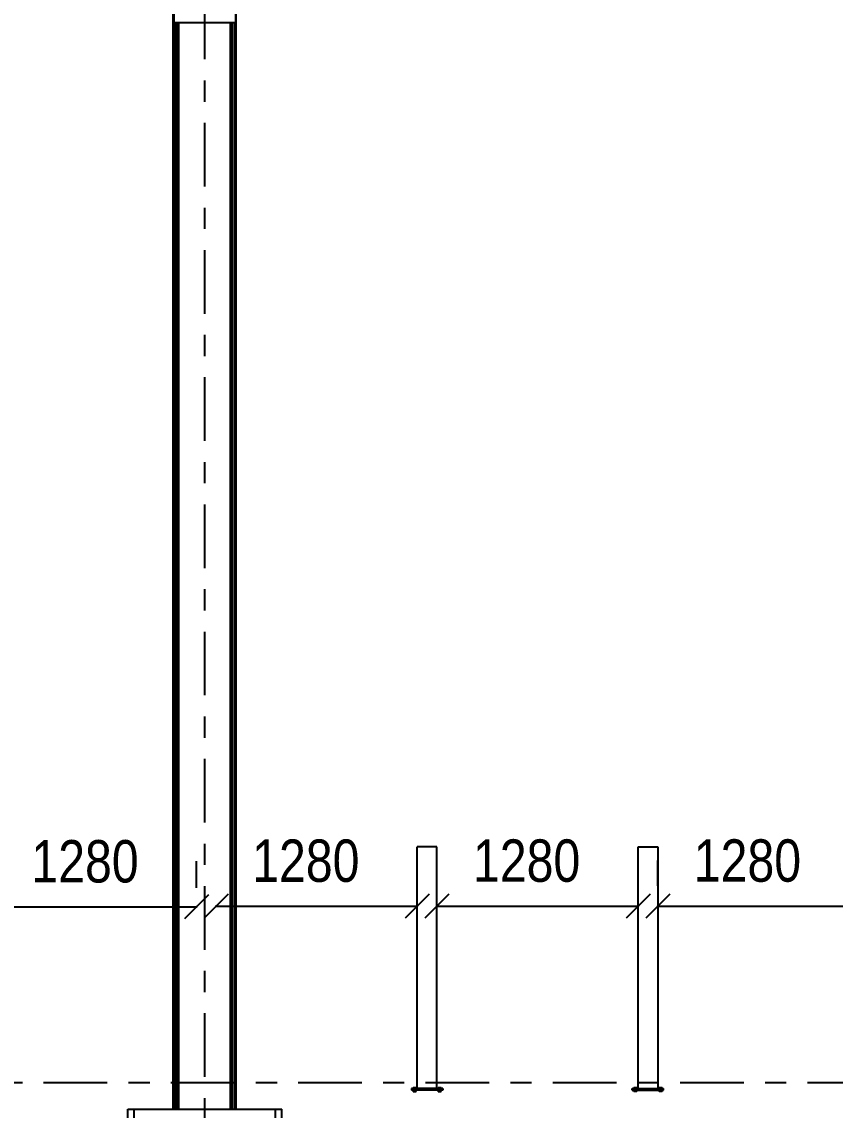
# Model space of a CAD drawing. Header units: millimetres. Extents: x 914 to 1731, y -85 to 465.
# Drawn here: x 1146.2 to 1184.5, y 367.6 to 418.9 of the extents above; entities that cross this region are included whole.
import ezdxf

# ---------------------------------------------------------------- set-up
doc = ezdxf.new("R2010")
doc.units = ezdxf.units.MM
doc.linetypes.add('XKITLINE00', pattern=[0])
doc.linetypes.add('XKITLINE03', pattern=[6, 3, -1, 1, -1])
for name, color, linetype, lineweight in [('Bolt', 1, 'Continuous', 0), ('S033M_GRID-STRUCT', 1, 'Continuous', 0), ('S060M_DIMENSION', 6, 'Continuous', 0), ('S281M_STEEL-COL', 3, 'Continuous', 0)]:
    doc.layers.add(name, color=color, linetype=linetype, lineweight=lineweight)
doc.styles.add('COMIC_SANS_MS', font='comic.ttf')

msp = doc.modelspace()

# ---------------------------------------------------------------- linework, layer by layer
at = {"layer": 'Bolt', "linetype": 'XKITLINE00', "lineweight": 25}
for p, q in [((1164.645, 368.614), (1164.645, 368.673)), ((1164.645, 368.673), (1164.785, 368.673)), ((1164.645, 368.614), (1164.645, 368.673)), ((1164.645, 368.673), (1164.785, 368.673)), ((1164.645, 368.614), (1164.645, 368.673)), ((1164.645, 368.673), (1164.785, 368.673)), ((1164.645, 368.614), (1164.645, 368.673)), ((1164.645, 368.673), (1164.785, 368.673)), ((1164.645, 368.614), (1164.645, 368.673)), ((1164.645, 368.673), (1164.785, 368.673)), ((1164.645, 368.614), (1164.645, 368.673)), ((1164.645, 368.673), (1164.785, 368.673)), ((1164.645, 368.614), (1164.645, 368.673)), ((1164.645, 368.673), (1164.785, 368.673)), ((1164.645, 368.614), (1164.645, 368.673)), ((1164.645, 368.673), (1164.785, 368.673)), ((1164.645, 368.614), (1164.645, 368.673)), ((1164.645, 368.673), (1164.785, 368.673)), ((1164.645, 368.614), (1164.645, 368.673)), ((1164.645, 368.673), (1164.785, 368.673)), ((1164.645, 368.614), (1164.645, 368.673)), ((1164.645, 368.673), (1164.785, 368.673)), ((1164.645, 368.614), (1164.645, 368.673)), ((1164.645, 368.673), (1164.785, 368.673)), ((1164.645, 368.614), (1164.645, 368.673)), ((1164.645, 368.673), (1164.785, 368.673)), ((1164.645, 368.614), (1164.645, 368.673)), ((1164.645, 368.673), (1164.785, 368.673)), ((1164.645, 368.614), (1164.645, 368.673)), ((1164.645, 368.673), (1164.785, 368.673)), ((1164.645, 368.614), (1164.645, 368.673)), ((1164.645, 368.673), (1164.785, 368.673)), ((1164.645, 368.614), (1164.645, 368.673)), ((1164.645, 368.673), (1164.785, 368.673)), ((1164.645, 368.614), (1164.645, 368.673)), ((1164.645, 368.673), (1164.785, 368.673)), ((1164.645, 368.614), (1164.645, 368.673)), ((1164.645, 368.673), (1164.785, 368.673)), ((1164.645, 368.614), (1164.645, 368.673)), ((1164.645, 368.673), (1164.785, 368.673)), ((1164.645, 368.614), (1164.645, 368.673)), ((1164.645, 368.673), (1164.785, 368.673)), ((1164.645, 368.614), (1164.645, 368.673)), ((1164.645, 368.673), (1164.785, 368.673)), ((1164.715, 368.614), (1164.715, 368.673)), ((1164.715, 368.614), (1164.715, 368.673)), ((1164.715, 368.614), (1164.715, 368.673)), ((1164.715, 368.614), (1164.715, 368.673)), ((1164.715, 368.614), (1164.715, 368.673)), ((1164.715, 368.614), (1164.715, 368.673)), ((1164.715, 368.614), (1164.715, 368.673)), ((1164.715, 368.614), (1164.715, 368.673)), ((1164.715, 368.614), (1164.715, 368.673)), ((1164.715, 368.614), (1164.715, 368.673)), ((1164.715, 368.614), (1164.715, 368.673)), ((1164.715, 368.614), (1164.715, 368.673)), ((1164.715, 368.614), (1164.715, 368.673)), ((1164.715, 368.614), (1164.715, 368.673)), ((1164.715, 368.614), (1164.715, 368.673)), ((1164.715, 368.614), (1164.715, 368.673)), ((1164.715, 368.614), (1164.715, 368.673)), ((1164.715, 368.614), (1164.715, 368.673)), ((1164.715, 368.614), (1164.715, 368.673)), ((1164.715, 368.614), (1164.715, 368.673)), ((1164.715, 368.614), (1164.715, 368.673)), ((1164.715, 368.614), (1164.715, 368.673)), ((1164.785, 368.614), (1164.785, 368.673)), ((1164.785, 368.614), (1164.785, 368.673)), ((1164.785, 368.614), (1164.785, 368.673)), ((1164.785, 368.614), (1164.785, 368.673)), ((1164.785, 368.614), (1164.785, 368.673)), ((1164.785, 368.614), (1164.785, 368.673)), ((1164.785, 368.614), (1164.785, 368.673)), ((1164.785, 368.614), (1164.785, 368.673)), ((1164.785, 368.614), (1164.785, 368.673)), ((1164.785, 368.614), (1164.785, 368.673)), ((1164.785, 368.614), (1164.785, 368.673)), ((1164.785, 368.614), (1164.785, 368.673)), ((1164.785, 368.614), (1164.785, 368.673)), ((1164.785, 368.614), (1164.785, 368.673)), ((1164.785, 368.614), (1164.785, 368.673)), ((1164.785, 368.614), (1164.785, 368.673)), ((1164.785, 368.614), (1164.785, 368.673)), ((1164.785, 368.614), (1164.785, 368.673)), ((1164.785, 368.614), (1164.785, 368.673)), ((1164.785, 368.614), (1164.785, 368.673)), ((1164.785, 368.614), (1164.785, 368.673)), ((1164.785, 368.614), (1164.785, 368.673)), ((1165.83, 368.614), (1165.83, 368.673)), ((1165.83, 368.673), (1165.97, 368.673)), ((1165.83, 368.614), (1165.83, 368.673)), ((1165.83, 368.673), (1165.97, 368.673)), ((1165.83, 368.614), (1165.83, 368.673)), ((1165.83, 368.673), (1165.97, 368.673)), ((1165.83, 368.614), (1165.83, 368.673)), ((1165.83, 368.673), (1165.97, 368.673)), ((1165.83, 368.614), (1165.83, 368.673)), ((1165.83, 368.673), (1165.97, 368.673)), ((1165.83, 368.614), (1165.83, 368.673)), ((1165.83, 368.673), (1165.97, 368.673)), ((1165.83, 368.614), (1165.83, 368.673)), ((1165.83, 368.673), (1165.97, 368.673)), ((1165.83, 368.614), (1165.83, 368.673)), ((1165.83, 368.673), (1165.97, 368.673)), ((1165.83, 368.614), (1165.83, 368.673)), ((1165.83, 368.673), (1165.97, 368.673)), ((1165.83, 368.614), (1165.83, 368.673)), ((1165.83, 368.673), (1165.97, 368.673)), ((1165.83, 368.614), (1165.83, 368.673)), ((1165.83, 368.673), (1165.97, 368.673)), ((1165.83, 368.614), (1165.83, 368.673)), ((1165.83, 368.673), (1165.97, 368.673)), ((1165.83, 368.614), (1165.83, 368.673)), ((1165.83, 368.673), (1165.97, 368.673)), ((1165.83, 368.614), (1165.83, 368.673)), ((1165.83, 368.673), (1165.97, 368.673)), ((1165.83, 368.614), (1165.83, 368.673)), ((1165.83, 368.673), (1165.97, 368.673)), ((1165.83, 368.614), (1165.83, 368.673)), ((1165.83, 368.673), (1165.97, 368.673)), ((1165.83, 368.614), (1165.83, 368.673)), ((1165.83, 368.673), (1165.97, 368.673)), ((1165.83, 368.614), (1165.83, 368.673)), ((1165.83, 368.673), (1165.97, 368.673)), ((1165.83, 368.614), (1165.83, 368.673)), ((1165.83, 368.673), (1165.97, 368.673)), ((1165.83, 368.614), (1165.83, 368.673)), ((1165.83, 368.673), (1165.97, 368.673)), ((1165.83, 368.614), (1165.83, 368.673)), ((1165.83, 368.673), (1165.97, 368.673)), ((1165.83, 368.614), (1165.83, 368.673)), ((1165.83, 368.673), (1165.97, 368.673)), ((1165.9, 368.614), (1165.9, 368.673)), ((1165.9, 368.614), (1165.9, 368.673)), ((1165.9, 368.614), (1165.9, 368.673)), ((1165.9, 368.614), (1165.9, 368.673)), ((1165.9, 368.614), (1165.9, 368.673)), ((1165.9, 368.614), (1165.9, 368.673)), ((1165.9, 368.614), (1165.9, 368.673)), ((1165.9, 368.614), (1165.9, 368.673)), ((1165.9, 368.614), (1165.9, 368.673)), ((1165.9, 368.614), (1165.9, 368.673)), ((1165.9, 368.614), (1165.9, 368.673)), ((1165.9, 368.614), (1165.9, 368.673)), ((1165.9, 368.614), (1165.9, 368.673)), ((1165.9, 368.614), (1165.9, 368.673)), ((1165.9, 368.614), (1165.9, 368.673)), ((1165.9, 368.614), (1165.9, 368.673)), ((1165.9, 368.614), (1165.9, 368.673)), ((1165.9, 368.614), (1165.9, 368.673)), ((1165.9, 368.614), (1165.9, 368.673)), ((1165.9, 368.614), (1165.9, 368.673)), ((1165.9, 368.614), (1165.9, 368.673)), ((1165.9, 368.614), (1165.9, 368.673)), ((1165.97, 368.614), (1165.97, 368.673)), ((1165.97, 368.614), (1165.97, 368.673)), ((1165.97, 368.614), (1165.97, 368.673)), ((1165.97, 368.614), (1165.97, 368.673)), ((1165.97, 368.614), (1165.97, 368.673)), ((1165.97, 368.614), (1165.97, 368.673)), ((1165.97, 368.614), (1165.97, 368.673)), ((1165.97, 368.614), (1165.97, 368.673)), ((1165.97, 368.614), (1165.97, 368.673)), ((1165.97, 368.614), (1165.97, 368.673)), ((1165.97, 368.614), (1165.97, 368.673)), ((1165.97, 368.614), (1165.97, 368.673)), ((1165.97, 368.614), (1165.97, 368.673)), ((1165.97, 368.614), (1165.97, 368.673)), ((1165.97, 368.614), (1165.97, 368.673)), ((1165.97, 368.614), (1165.97, 368.673)), ((1165.97, 368.614), (1165.97, 368.673)), ((1165.97, 368.614), (1165.97, 368.673)), ((1165.97, 368.614), (1165.97, 368.673)), ((1165.97, 368.614), (1165.97, 368.673)), ((1165.97, 368.614), (1165.97, 368.673)), ((1165.97, 368.614), (1165.97, 368.673)), ((1175.052, 368.614), (1175.052, 368.673)), ((1175.052, 368.673), (1175.193, 368.673)), ((1175.052, 368.614), (1175.052, 368.673)), ((1175.052, 368.673), (1175.193, 368.673)), ((1175.052, 368.614), (1175.052, 368.673)), ((1175.052, 368.673), (1175.193, 368.673)), ((1175.052, 368.614), (1175.052, 368.673)), ((1175.052, 368.673), (1175.193, 368.673)), ((1175.052, 368.614), (1175.052, 368.673)), ((1175.052, 368.673), (1175.193, 368.673)), ((1175.052, 368.614), (1175.052, 368.673)), ((1175.052, 368.673), (1175.193, 368.673)), ((1175.052, 368.614), (1175.052, 368.673)), ((1175.052, 368.673), (1175.193, 368.673)), ((1175.052, 368.614), (1175.052, 368.673)), ((1175.052, 368.673), (1175.193, 368.673)), ((1175.052, 368.614), (1175.052, 368.673)), ((1175.052, 368.673), (1175.193, 368.673)), ((1175.052, 368.614), (1175.052, 368.673)), ((1175.052, 368.673), (1175.193, 368.673)), ((1175.052, 368.614), (1175.052, 368.673)), ((1175.052, 368.673), (1175.193, 368.673)), ((1175.052, 368.614), (1175.052, 368.673)), ((1175.052, 368.673), (1175.193, 368.673)), ((1175.052, 368.614), (1175.052, 368.673)), ((1175.052, 368.673), (1175.193, 368.673)), ((1175.052, 368.614), (1175.052, 368.673)), ((1175.052, 368.673), (1175.193, 368.673)), ((1175.052, 368.614), (1175.052, 368.673)), ((1175.052, 368.673), (1175.193, 368.673)), ((1175.052, 368.614), (1175.052, 368.673)), ((1175.052, 368.673), (1175.193, 368.673)), ((1175.052, 368.614), (1175.052, 368.673)), ((1175.052, 368.673), (1175.193, 368.673)), ((1175.052, 368.614), (1175.052, 368.673)), ((1175.052, 368.673), (1175.193, 368.673)), ((1175.052, 368.614), (1175.052, 368.673)), ((1175.052, 368.673), (1175.193, 368.673)), ((1175.052, 368.614), (1175.052, 368.673)), ((1175.052, 368.673), (1175.193, 368.673)), ((1175.052, 368.614), (1175.052, 368.673)), ((1175.052, 368.673), (1175.193, 368.673)), ((1175.052, 368.614), (1175.052, 368.673)), ((1175.052, 368.673), (1175.193, 368.673)), ((1175.122, 368.614), (1175.122, 368.673)), ((1175.122, 368.614), (1175.122, 368.673)), ((1175.122, 368.614), (1175.122, 368.673)), ((1175.122, 368.614), (1175.122, 368.673)), ((1175.122, 368.614), (1175.122, 368.673)), ((1175.122, 368.614), (1175.122, 368.673)), ((1175.122, 368.614), (1175.122, 368.673)), ((1175.122, 368.614), (1175.122, 368.673)), ((1175.122, 368.614), (1175.122, 368.673)), ((1175.122, 368.614), (1175.122, 368.673)), ((1175.122, 368.614), (1175.122, 368.673)), ((1175.122, 368.614), (1175.122, 368.673)), ((1175.122, 368.614), (1175.122, 368.673)), ((1175.122, 368.614), (1175.122, 368.673)), ((1175.122, 368.614), (1175.122, 368.673)), ((1175.122, 368.614), (1175.122, 368.673)), ((1175.122, 368.614), (1175.122, 368.673)), ((1175.122, 368.614), (1175.122, 368.673)), ((1175.122, 368.614), (1175.122, 368.673)), ((1175.122, 368.614), (1175.122, 368.673)), ((1175.122, 368.614), (1175.122, 368.673)), ((1175.122, 368.614), (1175.122, 368.673)), ((1175.193, 368.614), (1175.193, 368.673)), ((1175.193, 368.614), (1175.193, 368.673)), ((1175.193, 368.614), (1175.193, 368.673)), ((1175.193, 368.614), (1175.193, 368.673)), ((1175.193, 368.614), (1175.193, 368.673)), ((1175.193, 368.614), (1175.193, 368.673)), ((1175.193, 368.614), (1175.193, 368.673)), ((1175.193, 368.614), (1175.193, 368.673)), ((1175.193, 368.614), (1175.193, 368.673)), ((1175.193, 368.614), (1175.193, 368.673)), ((1175.193, 368.614), (1175.193, 368.673)), ((1175.193, 368.614), (1175.193, 368.673)), ((1175.193, 368.614), (1175.193, 368.673)), ((1175.193, 368.614), (1175.193, 368.673)), ((1175.193, 368.614), (1175.193, 368.673)), ((1175.193, 368.614), (1175.193, 368.673)), ((1175.193, 368.614), (1175.193, 368.673)), ((1175.193, 368.614), (1175.193, 368.673)), ((1175.193, 368.614), (1175.193, 368.673)), ((1175.193, 368.614), (1175.193, 368.673)), ((1175.193, 368.614), (1175.193, 368.673)), ((1175.193, 368.614), (1175.193, 368.673)), ((1176.237, 368.614), (1176.237, 368.673)), ((1176.237, 368.673), (1176.378, 368.673)), ((1176.237, 368.614), (1176.237, 368.673)), ((1176.237, 368.673), (1176.378, 368.673)), ((1176.237, 368.614), (1176.237, 368.673)), ((1176.237, 368.673), (1176.378, 368.673)), ((1176.237, 368.614), (1176.237, 368.673)), ((1176.237, 368.673), (1176.378, 368.673)), ((1176.237, 368.614), (1176.237, 368.673)), ((1176.237, 368.673), (1176.378, 368.673)), ((1176.237, 368.614), (1176.237, 368.673)), ((1176.237, 368.673), (1176.378, 368.673)), ((1176.237, 368.614), (1176.237, 368.673)), ((1176.237, 368.673), (1176.378, 368.673)), ((1176.237, 368.614), (1176.237, 368.673)), ((1176.237, 368.673), (1176.378, 368.673)), ((1176.237, 368.614), (1176.237, 368.673)), ((1176.237, 368.673), (1176.378, 368.673)), ((1176.237, 368.614), (1176.237, 368.673)), ((1176.237, 368.673), (1176.378, 368.673)), ((1176.237, 368.614), (1176.237, 368.673)), ((1176.237, 368.673), (1176.378, 368.673)), ((1176.237, 368.614), (1176.237, 368.673)), ((1176.237, 368.673), (1176.378, 368.673)), ((1176.237, 368.614), (1176.237, 368.673)), ((1176.237, 368.673), (1176.378, 368.673)), ((1176.237, 368.614), (1176.237, 368.673)), ((1176.237, 368.673), (1176.378, 368.673)), ((1176.237, 368.614), (1176.237, 368.673)), ((1176.237, 368.673), (1176.378, 368.673)), ((1176.237, 368.614), (1176.237, 368.673)), ((1176.237, 368.673), (1176.378, 368.673)), ((1176.237, 368.614), (1176.237, 368.673)), ((1176.237, 368.673), (1176.378, 368.673)), ((1176.237, 368.614), (1176.237, 368.673)), ((1176.237, 368.673), (1176.378, 368.673)), ((1176.237, 368.614), (1176.237, 368.673)), ((1176.237, 368.673), (1176.378, 368.673)), ((1176.237, 368.614), (1176.237, 368.673)), ((1176.237, 368.673), (1176.378, 368.673)), ((1176.237, 368.614), (1176.237, 368.673)), ((1176.237, 368.673), (1176.378, 368.673)), ((1176.237, 368.614), (1176.237, 368.673)), ((1176.237, 368.673), (1176.378, 368.673)), ((1176.307, 368.614), (1176.307, 368.673)), ((1176.307, 368.614), (1176.307, 368.673)), ((1176.307, 368.614), (1176.307, 368.673)), ((1176.307, 368.614), (1176.307, 368.673)), ((1176.307, 368.614), (1176.307, 368.673)), ((1176.307, 368.614), (1176.307, 368.673)), ((1176.307, 368.614), (1176.307, 368.673)), ((1176.307, 368.614), (1176.307, 368.673)), ((1176.307, 368.614), (1176.307, 368.673)), ((1176.307, 368.614), (1176.307, 368.673)), ((1176.307, 368.614), (1176.307, 368.673)), ((1176.307, 368.614), (1176.307, 368.673)), ((1176.307, 368.614), (1176.307, 368.673)), ((1176.307, 368.614), (1176.307, 368.673)), ((1176.307, 368.614), (1176.307, 368.673)), ((1176.307, 368.614), (1176.307, 368.673)), ((1176.307, 368.614), (1176.307, 368.673)), ((1176.307, 368.614), (1176.307, 368.673)), ((1176.307, 368.614), (1176.307, 368.673)), ((1176.307, 368.614), (1176.307, 368.673)), ((1176.307, 368.614), (1176.307, 368.673)), ((1176.307, 368.614), (1176.307, 368.673)), ((1176.378, 368.614), (1176.378, 368.673)), ((1176.378, 368.614), (1176.378, 368.673)), ((1176.378, 368.614), (1176.378, 368.673)), ((1176.378, 368.614), (1176.378, 368.673)), ((1176.378, 368.614), (1176.378, 368.673)), ((1176.378, 368.614), (1176.378, 368.673)), ((1176.378, 368.614), (1176.378, 368.673)), ((1176.378, 368.614), (1176.378, 368.673)), ((1176.378, 368.614), (1176.378, 368.673)), ((1176.378, 368.614), (1176.378, 368.673)), ((1176.378, 368.614), (1176.378, 368.673)), ((1176.378, 368.614), (1176.378, 368.673)), ((1176.378, 368.614), (1176.378, 368.673)), ((1176.378, 368.614), (1176.378, 368.673)), ((1176.378, 368.614), (1176.378, 368.673)), ((1176.378, 368.614), (1176.378, 368.673)), ((1176.378, 368.614), (1176.378, 368.673)), ((1176.378, 368.614), (1176.378, 368.673)), ((1176.378, 368.614), (1176.378, 368.673)), ((1176.378, 368.614), (1176.378, 368.673)), ((1176.378, 368.614), (1176.378, 368.673)), ((1176.378, 368.614), (1176.378, 368.673)), ((1164.645, 368.481), (1164.645, 368.54)), ((1164.645, 368.481), (1164.645, 368.54)), ((1164.645, 368.481), (1164.645, 368.54)), ((1164.645, 368.481), (1164.645, 368.54)), ((1164.645, 368.481), (1164.645, 368.54)), ((1164.645, 368.481), (1164.645, 368.54)), ((1164.645, 368.481), (1164.645, 368.54)), ((1164.645, 368.481), (1164.645, 368.54)), ((1164.645, 368.481), (1164.645, 368.54)), ((1164.645, 368.481), (1164.645, 368.54)), ((1164.645, 368.481), (1164.645, 368.54)), ((1164.645, 368.481), (1164.645, 368.54)), ((1164.645, 368.481), (1164.645, 368.54)), ((1164.645, 368.481), (1164.645, 368.54)), ((1164.645, 368.481), (1164.645, 368.54)), ((1164.645, 368.481), (1164.645, 368.54)), ((1164.645, 368.481), (1164.645, 368.54)), ((1164.645, 368.481), (1164.645, 368.54)), ((1164.645, 368.481), (1164.645, 368.54)), ((1164.645, 368.481), (1164.645, 368.54)), ((1164.645, 368.481), (1164.645, 368.54)), ((1164.645, 368.481), (1164.645, 368.54)), ((1164.645, 368.481), (1164.785, 368.481)), ((1164.645, 368.481), (1164.785, 368.481)), ((1164.645, 368.481), (1164.785, 368.481)), ((1164.645, 368.481), (1164.785, 368.481)), ((1164.645, 368.481), (1164.785, 368.481)), ((1164.645, 368.481), (1164.785, 368.481)), ((1164.645, 368.481), (1164.785, 368.481)), ((1164.645, 368.481), (1164.785, 368.481)), ((1164.645, 368.481), (1164.785, 368.481)), ((1164.645, 368.481), (1164.785, 368.481)), ((1164.645, 368.481), (1164.785, 368.481)), ((1164.645, 368.481), (1164.785, 368.481)), ((1164.645, 368.481), (1164.785, 368.481)), ((1164.645, 368.481), (1164.785, 368.481)), ((1164.645, 368.481), (1164.785, 368.481)), ((1164.645, 368.481), (1164.785, 368.481)), ((1164.645, 368.481), (1164.785, 368.481)), ((1164.645, 368.481), (1164.785, 368.481)), ((1164.645, 368.481), (1164.785, 368.481)), ((1164.645, 368.481), (1164.785, 368.481)), ((1164.645, 368.481), (1164.785, 368.481)), ((1164.645, 368.481), (1164.785, 368.481)), ((1164.715, 368.481), (1164.715, 368.54)), ((1164.715, 368.481), (1164.715, 368.54)), ((1164.715, 368.481), (1164.715, 368.54)), ((1164.715, 368.481), (1164.715, 368.54)), ((1164.715, 368.481), (1164.715, 368.54)), ((1164.715, 368.481), (1164.715, 368.54)), ((1164.715, 368.481), (1164.715, 368.54)), ((1164.715, 368.481), (1164.715, 368.54)), ((1164.715, 368.481), (1164.715, 368.54)), ((1164.715, 368.481), (1164.715, 368.54)), ((1164.715, 368.481), (1164.715, 368.54)), ((1164.715, 368.481), (1164.715, 368.54)), ((1164.715, 368.481), (1164.715, 368.54)), ((1164.715, 368.481), (1164.715, 368.54)), ((1164.715, 368.481), (1164.715, 368.54)), ((1164.715, 368.481), (1164.715, 368.54)), ((1164.715, 368.481), (1164.715, 368.54)), ((1164.715, 368.481), (1164.715, 368.54)), ((1164.715, 368.481), (1164.715, 368.54)), ((1164.715, 368.481), (1164.715, 368.54)), ((1164.715, 368.481), (1164.715, 368.54)), ((1164.715, 368.481), (1164.715, 368.54)), ((1164.785, 368.481), (1164.785, 368.54)), ((1164.785, 368.481), (1164.785, 368.54)), ((1164.785, 368.481), (1164.785, 368.54)), ((1164.785, 368.481), (1164.785, 368.54)), ((1164.785, 368.481), (1164.785, 368.54)), ((1164.785, 368.481), (1164.785, 368.54)), ((1164.785, 368.481), (1164.785, 368.54)), ((1164.785, 368.481), (1164.785, 368.54)), ((1164.785, 368.481), (1164.785, 368.54)), ((1164.785, 368.481), (1164.785, 368.54)), ((1164.785, 368.481), (1164.785, 368.54)), ((1164.785, 368.481), (1164.785, 368.54)), ((1164.785, 368.481), (1164.785, 368.54)), ((1164.785, 368.481), (1164.785, 368.54)), ((1164.785, 368.481), (1164.785, 368.54)), ((1164.785, 368.481), (1164.785, 368.54)), ((1164.785, 368.481), (1164.785, 368.54)), ((1164.785, 368.481), (1164.785, 368.54)), ((1164.785, 368.481), (1164.785, 368.54)), ((1164.785, 368.481), (1164.785, 368.54)), ((1164.785, 368.481), (1164.785, 368.54)), ((1164.785, 368.481), (1164.785, 368.54)), ((1165.83, 368.481), (1165.83, 368.54)), ((1165.83, 368.481), (1165.83, 368.54)), ((1165.83, 368.481), (1165.83, 368.54)), ((1165.83, 368.481), (1165.83, 368.54)), ((1165.83, 368.481), (1165.83, 368.54)), ((1165.83, 368.481), (1165.83, 368.54)), ((1165.83, 368.481), (1165.83, 368.54)), ((1165.83, 368.481), (1165.83, 368.54)), ((1165.83, 368.481), (1165.83, 368.54)), ((1165.83, 368.481), (1165.83, 368.54)), ((1165.83, 368.481), (1165.83, 368.54)), ((1165.83, 368.481), (1165.83, 368.54)), ((1165.83, 368.481), (1165.83, 368.54)), ((1165.83, 368.481), (1165.83, 368.54)), ((1165.83, 368.481), (1165.83, 368.54)), ((1165.83, 368.481), (1165.83, 368.54)), ((1165.83, 368.481), (1165.83, 368.54)), ((1165.83, 368.481), (1165.83, 368.54)), ((1165.83, 368.481), (1165.83, 368.54)), ((1165.83, 368.481), (1165.83, 368.54)), ((1165.83, 368.481), (1165.83, 368.54)), ((1165.83, 368.481), (1165.83, 368.54)), ((1165.83, 368.481), (1165.97, 368.481)), ((1165.83, 368.481), (1165.97, 368.481)), ((1165.83, 368.481), (1165.97, 368.481)), ((1165.83, 368.481), (1165.97, 368.481)), ((1165.83, 368.481), (1165.97, 368.481)), ((1165.83, 368.481), (1165.97, 368.481)), ((1165.83, 368.481), (1165.97, 368.481)), ((1165.83, 368.481), (1165.97, 368.481)), ((1165.83, 368.481), (1165.97, 368.481)), ((1165.83, 368.481), (1165.97, 368.481)), ((1165.83, 368.481), (1165.97, 368.481)), ((1165.83, 368.481), (1165.97, 368.481)), ((1165.83, 368.481), (1165.97, 368.481)), ((1165.83, 368.481), (1165.97, 368.481)), ((1165.83, 368.481), (1165.97, 368.481)), ((1165.83, 368.481), (1165.97, 368.481)), ((1165.83, 368.481), (1165.97, 368.481)), ((1165.83, 368.481), (1165.97, 368.481)), ((1165.83, 368.481), (1165.97, 368.481)), ((1165.83, 368.481), (1165.97, 368.481)), ((1165.83, 368.481), (1165.97, 368.481)), ((1165.83, 368.481), (1165.97, 368.481)), ((1165.9, 368.481), (1165.9, 368.54)), ((1165.9, 368.481), (1165.9, 368.54)), ((1165.9, 368.481), (1165.9, 368.54)), ((1165.9, 368.481), (1165.9, 368.54)), ((1165.9, 368.481), (1165.9, 368.54)), ((1165.9, 368.481), (1165.9, 368.54)), ((1165.9, 368.481), (1165.9, 368.54)), ((1165.9, 368.481), (1165.9, 368.54)), ((1165.9, 368.481), (1165.9, 368.54)), ((1165.9, 368.481), (1165.9, 368.54)), ((1165.9, 368.481), (1165.9, 368.54)), ((1165.9, 368.481), (1165.9, 368.54)), ((1165.9, 368.481), (1165.9, 368.54)), ((1165.9, 368.481), (1165.9, 368.54)), ((1165.9, 368.481), (1165.9, 368.54)), ((1165.9, 368.481), (1165.9, 368.54)), ((1165.9, 368.481), (1165.9, 368.54)), ((1165.9, 368.481), (1165.9, 368.54)), ((1165.9, 368.481), (1165.9, 368.54)), ((1165.9, 368.481), (1165.9, 368.54)), ((1165.9, 368.481), (1165.9, 368.54)), ((1165.9, 368.481), (1165.9, 368.54)), ((1165.97, 368.481), (1165.97, 368.54)), ((1165.97, 368.481), (1165.97, 368.54)), ((1165.97, 368.481), (1165.97, 368.54)), ((1165.97, 368.481), (1165.97, 368.54)), ((1165.97, 368.481), (1165.97, 368.54)), ((1165.97, 368.481), (1165.97, 368.54)), ((1165.97, 368.481), (1165.97, 368.54)), ((1165.97, 368.481), (1165.97, 368.54)), ((1165.97, 368.481), (1165.97, 368.54)), ((1165.97, 368.481), (1165.97, 368.54)), ((1165.97, 368.481), (1165.97, 368.54)), ((1165.97, 368.481), (1165.97, 368.54)), ((1165.97, 368.481), (1165.97, 368.54)), ((1165.97, 368.481), (1165.97, 368.54)), ((1165.97, 368.481), (1165.97, 368.54)), ((1165.97, 368.481), (1165.97, 368.54)), ((1165.97, 368.481), (1165.97, 368.54)), ((1165.97, 368.481), (1165.97, 368.54)), ((1165.97, 368.481), (1165.97, 368.54)), ((1165.97, 368.481), (1165.97, 368.54)), ((1165.97, 368.481), (1165.97, 368.54)), ((1165.97, 368.481), (1165.97, 368.54)), ((1175.052, 368.481), (1175.052, 368.54)), ((1175.052, 368.481), (1175.052, 368.54)), ((1175.052, 368.481), (1175.052, 368.54)), ((1175.052, 368.481), (1175.052, 368.54)), ((1175.052, 368.481), (1175.052, 368.54)), ((1175.052, 368.481), (1175.052, 368.54)), ((1175.052, 368.481), (1175.052, 368.54)), ((1175.052, 368.481), (1175.052, 368.54)), ((1175.052, 368.481), (1175.052, 368.54)), ((1175.052, 368.481), (1175.052, 368.54)), ((1175.052, 368.481), (1175.052, 368.54)), ((1175.052, 368.481), (1175.052, 368.54)), ((1175.052, 368.481), (1175.052, 368.54)), ((1175.052, 368.481), (1175.052, 368.54)), ((1175.052, 368.481), (1175.052, 368.54)), ((1175.052, 368.481), (1175.052, 368.54)), ((1175.052, 368.481), (1175.052, 368.54)), ((1175.052, 368.481), (1175.052, 368.54)), ((1175.052, 368.481), (1175.052, 368.54)), ((1175.052, 368.481), (1175.052, 368.54)), ((1175.052, 368.481), (1175.052, 368.54)), ((1175.052, 368.481), (1175.052, 368.54)), ((1175.193, 368.481), (1175.052, 368.481)), ((1175.193, 368.481), (1175.052, 368.481)), ((1175.193, 368.481), (1175.052, 368.481)), ((1175.193, 368.481), (1175.052, 368.481)), ((1175.193, 368.481), (1175.052, 368.481)), ((1175.193, 368.481), (1175.052, 368.481)), ((1175.193, 368.481), (1175.052, 368.481)), ((1175.193, 368.481), (1175.052, 368.481)), ((1175.193, 368.481), (1175.052, 368.481)), ((1175.193, 368.481), (1175.052, 368.481)), ((1175.193, 368.481), (1175.052, 368.481)), ((1175.193, 368.481), (1175.052, 368.481)), ((1175.193, 368.481), (1175.052, 368.481)), ((1175.193, 368.481), (1175.052, 368.481)), ((1175.193, 368.481), (1175.052, 368.481)), ((1175.193, 368.481), (1175.052, 368.481)), ((1175.193, 368.481), (1175.052, 368.481)), ((1175.193, 368.481), (1175.052, 368.481)), ((1175.193, 368.481), (1175.052, 368.481)), ((1175.193, 368.481), (1175.052, 368.481)), ((1175.193, 368.481), (1175.052, 368.481)), ((1175.193, 368.481), (1175.052, 368.481)), ((1175.122, 368.481), (1175.122, 368.54)), ((1175.122, 368.481), (1175.122, 368.54)), ((1175.122, 368.481), (1175.122, 368.54)), ((1175.122, 368.481), (1175.122, 368.54)), ((1175.122, 368.481), (1175.122, 368.54)), ((1175.122, 368.481), (1175.122, 368.54)), ((1175.122, 368.481), (1175.122, 368.54)), ((1175.122, 368.481), (1175.122, 368.54)), ((1175.122, 368.481), (1175.122, 368.54)), ((1175.122, 368.481), (1175.122, 368.54)), ((1175.122, 368.481), (1175.122, 368.54)), ((1175.122, 368.481), (1175.122, 368.54)), ((1175.122, 368.481), (1175.122, 368.54)), ((1175.122, 368.481), (1175.122, 368.54)), ((1175.122, 368.481), (1175.122, 368.54)), ((1175.122, 368.481), (1175.122, 368.54)), ((1175.122, 368.481), (1175.122, 368.54)), ((1175.122, 368.481), (1175.122, 368.54)), ((1175.122, 368.481), (1175.122, 368.54)), ((1175.122, 368.481), (1175.122, 368.54)), ((1175.122, 368.481), (1175.122, 368.54)), ((1175.122, 368.481), (1175.122, 368.54)), ((1175.193, 368.481), (1175.193, 368.54)), ((1175.193, 368.481), (1175.193, 368.54)), ((1175.193, 368.481), (1175.193, 368.54)), ((1175.193, 368.481), (1175.193, 368.54)), ((1175.193, 368.481), (1175.193, 368.54)), ((1175.193, 368.481), (1175.193, 368.54)), ((1175.193, 368.481), (1175.193, 368.54)), ((1175.193, 368.481), (1175.193, 368.54)), ((1175.193, 368.481), (1175.193, 368.54)), ((1175.193, 368.481), (1175.193, 368.54)), ((1175.193, 368.481), (1175.193, 368.54)), ((1175.193, 368.481), (1175.193, 368.54)), ((1175.193, 368.481), (1175.193, 368.54)), ((1175.193, 368.481), (1175.193, 368.54)), ((1175.193, 368.481), (1175.193, 368.54)), ((1175.193, 368.481), (1175.193, 368.54)), ((1175.193, 368.481), (1175.193, 368.54)), ((1175.193, 368.481), (1175.193, 368.54)), ((1175.193, 368.481), (1175.193, 368.54)), ((1175.193, 368.481), (1175.193, 368.54)), ((1175.193, 368.481), (1175.193, 368.54)), ((1175.193, 368.481), (1175.193, 368.54)), ((1176.237, 368.481), (1176.237, 368.54)), ((1176.237, 368.481), (1176.237, 368.54)), ((1176.237, 368.481), (1176.237, 368.54)), ((1176.237, 368.481), (1176.237, 368.54)), ((1176.237, 368.481), (1176.237, 368.54)), ((1176.237, 368.481), (1176.237, 368.54)), ((1176.237, 368.481), (1176.237, 368.54)), ((1176.237, 368.481), (1176.237, 368.54)), ((1176.237, 368.481), (1176.237, 368.54)), ((1176.237, 368.481), (1176.237, 368.54)), ((1176.237, 368.481), (1176.237, 368.54)), ((1176.237, 368.481), (1176.237, 368.54)), ((1176.237, 368.481), (1176.237, 368.54)), ((1176.237, 368.481), (1176.237, 368.54)), ((1176.237, 368.481), (1176.237, 368.54)), ((1176.237, 368.481), (1176.237, 368.54)), ((1176.237, 368.481), (1176.237, 368.54)), ((1176.237, 368.481), (1176.237, 368.54)), ((1176.237, 368.481), (1176.237, 368.54)), ((1176.237, 368.481), (1176.237, 368.54)), ((1176.237, 368.481), (1176.237, 368.54)), ((1176.237, 368.481), (1176.237, 368.54)), ((1176.378, 368.481), (1176.237, 368.481)), ((1176.378, 368.481), (1176.237, 368.481)), ((1176.378, 368.481), (1176.237, 368.481)), ((1176.378, 368.481), (1176.237, 368.481)), ((1176.378, 368.481), (1176.237, 368.481)), ((1176.378, 368.481), (1176.237, 368.481)), ((1176.378, 368.481), (1176.237, 368.481)), ((1176.378, 368.481), (1176.237, 368.481)), ((1176.378, 368.481), (1176.237, 368.481)), ((1176.378, 368.481), (1176.237, 368.481)), ((1176.378, 368.481), (1176.237, 368.481)), ((1176.378, 368.481), (1176.237, 368.481)), ((1176.378, 368.481), (1176.237, 368.481)), ((1176.378, 368.481), (1176.237, 368.481)), ((1176.378, 368.481), (1176.237, 368.481)), ((1176.378, 368.481), (1176.237, 368.481)), ((1176.378, 368.481), (1176.237, 368.481)), ((1176.378, 368.481), (1176.237, 368.481)), ((1176.378, 368.481), (1176.237, 368.481)), ((1176.378, 368.481), (1176.237, 368.481)), ((1176.378, 368.481), (1176.237, 368.481)), ((1176.378, 368.481), (1176.237, 368.481)), ((1176.307, 368.481), (1176.307, 368.54)), ((1176.307, 368.481), (1176.307, 368.54)), ((1176.307, 368.481), (1176.307, 368.54)), ((1176.307, 368.481), (1176.307, 368.54)), ((1176.307, 368.481), (1176.307, 368.54)), ((1176.307, 368.481), (1176.307, 368.54)), ((1176.307, 368.481), (1176.307, 368.54)), ((1176.307, 368.481), (1176.307, 368.54)), ((1176.307, 368.481), (1176.307, 368.54)), ((1176.307, 368.481), (1176.307, 368.54)), ((1176.307, 368.481), (1176.307, 368.54)), ((1176.307, 368.481), (1176.307, 368.54)), ((1176.307, 368.481), (1176.307, 368.54)), ((1176.307, 368.481), (1176.307, 368.54)), ((1176.307, 368.481), (1176.307, 368.54)), ((1176.307, 368.481), (1176.307, 368.54)), ((1176.307, 368.481), (1176.307, 368.54)), ((1176.307, 368.481), (1176.307, 368.54)), ((1176.307, 368.481), (1176.307, 368.54)), ((1176.307, 368.481), (1176.307, 368.54)), ((1176.307, 368.481), (1176.307, 368.54)), ((1176.307, 368.481), (1176.307, 368.54)), ((1176.378, 368.481), (1176.378, 368.54)), ((1176.378, 368.481), (1176.378, 368.54)), ((1176.378, 368.481), (1176.378, 368.54)), ((1176.378, 368.481), (1176.378, 368.54)), ((1176.378, 368.481), (1176.378, 368.54)), ((1176.378, 368.481), (1176.378, 368.54)), ((1176.378, 368.481), (1176.378, 368.54)), ((1176.378, 368.481), (1176.378, 368.54)), ((1176.378, 368.481), (1176.378, 368.54)), ((1176.378, 368.481), (1176.378, 368.54)), ((1176.378, 368.481), (1176.378, 368.54)), ((1176.378, 368.481), (1176.378, 368.54)), ((1176.378, 368.481), (1176.378, 368.54)), ((1176.378, 368.481), (1176.378, 368.54)), ((1176.378, 368.481), (1176.378, 368.54)), ((1176.378, 368.481), (1176.378, 368.54)), ((1176.378, 368.481), (1176.378, 368.54)), ((1176.378, 368.481), (1176.378, 368.54)), ((1176.378, 368.481), (1176.378, 368.54)), ((1176.378, 368.481), (1176.378, 368.54)), ((1176.378, 368.481), (1176.378, 368.54)), ((1176.378, 368.481), (1176.378, 368.54))]:
    msp.add_line(p, q, dxfattribs=at)
at = {"layer": 'S033M_GRID-STRUCT', "linetype": 'XKITLINE03', "lineweight": 25}
for p, q in [((1154.826, 363.169), (1154.826, 433.224)), ((955.233, 368.91), (1255.165, 368.91))]:
    msp.add_line(p, q, dxfattribs=at)
at = {"layer": 'S060M_DIMENSION', "linetype": 'XKITLINE00', "lineweight": 25}
for p, q in [((1154.437, 378.087), (1154.437, 379.338)), ((1176.178, 378.184), (1176.178, 379.374)), ((1155.003, 377.753), (1153.871, 376.622)), ((1155.929, 377.784), (1154.797, 376.653)), ((1165.41, 377.784), (1164.279, 376.653)), ((1166.336, 377.786), (1165.205, 376.655)), ((1175.818, 377.786), (1174.686, 376.655)), ((1176.744, 377.79), (1175.612, 376.659)), ((1144.956, 377.188), (1154.437, 377.188)), ((1155.363, 377.218), (1164.845, 377.218)), ((1155.363, 377.218), (1155.363, 377.198)), ((1164.845, 377.218), (1164.845, 377.198)), ((1165.77, 377.221), (1175.252, 377.221)), ((1165.77, 377.221), (1165.77, 377.206)), ((1175.252, 377.221), (1175.252, 377.206)), ((1176.178, 377.224), (1185.659, 377.224))]:
    msp.add_line(p, q, dxfattribs=at)
at = {"layer": 'S060M_DIMENSION', "lineweight": 25}
for p in [(1154.437, 377.188), (1155.363, 377.218), (1164.845, 377.218), (1165.77, 377.221), (1175.252, 377.221), (1176.178, 377.224)]:
    msp.add_point(p, dxfattribs=at)
at = {"layer": 'S281M_STEEL-COL', "linetype": 'XKITLINE00', "lineweight": 25}
for p, q in [((1153.345, 367.651), (1153.345, 426.224)), ((1153.382, 418.896), (1153.382, 426.224)), ((1156.27, 426.224), (1156.27, 418.896)), ((1156.307, 367.651), (1156.307, 426.224)), ((1156.27, 418.896), (1153.382, 418.896)), ((1153.426, 367.651), (1153.426, 418.896)), ((1153.53, 367.651), (1153.53, 418.896)), ((1153.611, 367.651), (1153.611, 418.896)), ((1156.041, 367.651), (1156.041, 418.896)), ((1156.122, 367.651), (1156.122, 418.896)), ((1156.226, 367.651), (1156.226, 418.896)), ((1164.845, 368.614), (1164.845, 380.021)), ((1165.77, 380.021), (1164.845, 380.021)), ((1165.77, 368.614), (1165.77, 380.021)), ((1175.252, 380.021), (1176.178, 380.021)), ((1175.252, 368.614), (1175.252, 380.021)), ((1176.178, 380.021), (1176.178, 368.614)), ((1166.048, 368.614), (1164.567, 368.614)), ((1164.567, 368.614), (1164.567, 368.54)), ((1166.048, 368.54), (1164.567, 368.54)), ((1166.048, 368.614), (1166.048, 368.54)), ((1174.974, 368.54), (1174.974, 368.614)), ((1174.974, 368.614), (1176.456, 368.614)), ((1174.974, 368.54), (1176.456, 368.54)), ((1176.456, 368.54), (1176.456, 368.614)), ((1151.196, 367.651), (1151.493, 367.651)), ((1151.196, 365.429), (1151.196, 367.651)), ((1151.493, 365.429), (1151.493, 367.651)), ((1151.493, 367.651), (1158.159, 367.651)), ((1158.159, 367.651), (1158.456, 367.651)), ((1158.159, 365.429), (1158.159, 367.651)), ((1158.456, 365.429), (1158.456, 367.651))]:
    msp.add_line(p, q, dxfattribs=at)

# ---------------------------------------------------------------- texts
at = {"layer": 'S060M_DIMENSION', "lineweight": 25, "style": 'COMIC_SANS_MS', "width": 0.85}
for p in [(1146.654, 378.338), (1157.062, 378.368), (1167.469, 378.371), (1177.877, 378.374)]:
    msp.add_text('1280', height=2, dxfattribs=at).set_placement(p)

doc.saveas('drawing.dxf')
